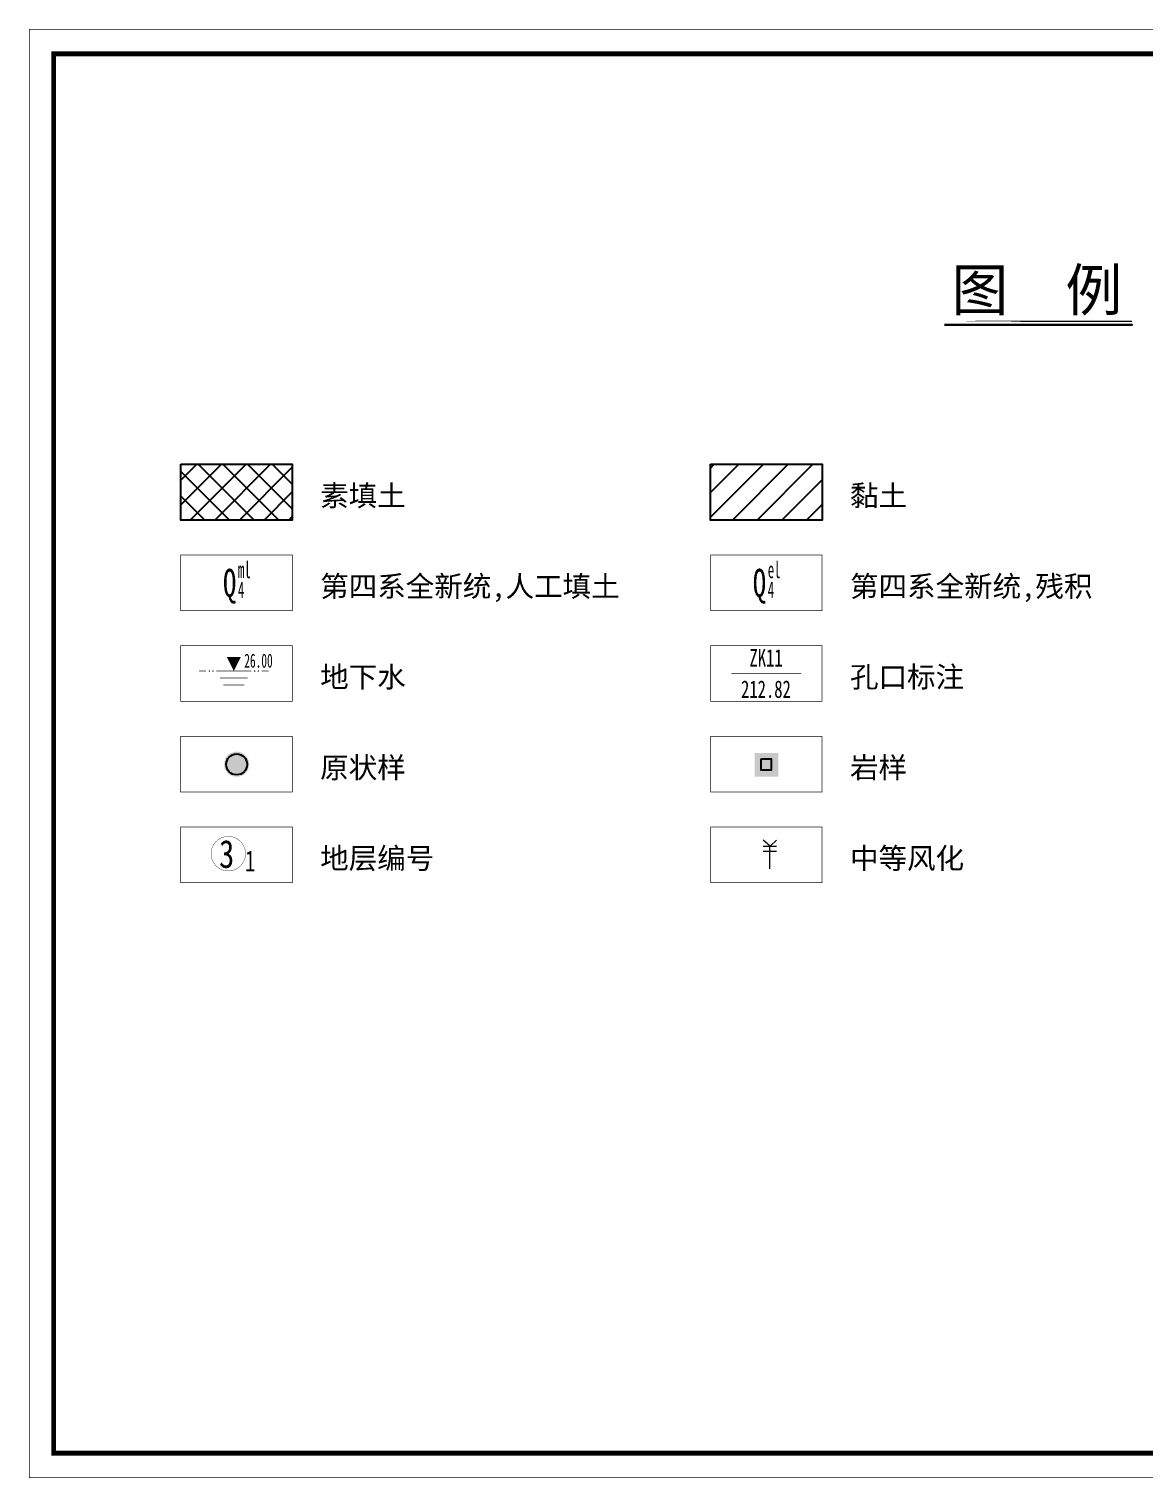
# Model space of a CAD drawing. Header units: millimetres. Extents: x -255 to 9196, y 129 to 426.
# Drawn here: x -254.6 to -25.9, y 129.3 to 426.4 of the extents above; entities that cross this region are included whole.
import ezdxf

# ---------------------------------------------------------------- set-up
doc = ezdxf.new("R2010")
doc.units = ezdxf.units.MM
doc.layers.add('不打印', color=7, linetype='Continuous', plot=False)
doc.layers.add('地质-图例', color=7, linetype='Continuous')
doc.layers.add('地质-图框', color=7, linetype='Continuous')
doc.styles.add('LZ_FONTS_FS', font='simfang.ttf', dxfattribs={"width": 0.7})
doc.styles.add('LZ_PMT_BZ', font='', dxfattribs={"width": 0.7, "height": 3})
doc.styles.add('图例文字', font='simfang.ttf', dxfattribs={"width": 0.7, "height": 3})
doc.styles.get('LZ_PMT_BZ').set_extended_font_data('FangSong_GB2312')

# ---------------------------------------------------------------- blocks, each defined once
blk = doc.blocks.new('tlgkdxs')
blk.add_lwpolyline([(7.61, 4.34, 0, 2, 0), (7.61, 6.34, 2, 2, 0)], format="xyseb")
at = {"const_width": 0.1}
for points in [[(2.61, 4.34), (3.61, 4.34)], [(5.11, 4.34), (10.11, 4.34)], [(12.61, 4.34), (11.61, 4.34)], [(5.61, 3.34), (9.61, 3.34)], [(6.11, 2.34), (9.11, 2.34)]]:
    blk.add_lwpolyline(points, dxfattribs=at)
for points in [[(4.06, 4.34, 1), (4.16, 4.34, 1)], [(4.56, 4.34, 1), (4.66, 4.34, 1)], [(10.56, 4.34, 1), (10.66, 4.34, 1)], [(11.06, 4.34, 1), (11.16, 4.34, 1)]]:
    blk.add_lwpolyline(points, format="xyb", close=True, dxfattribs=at)
at = {"style": 'LZ_FONTS_FS', "width": 0.6}
blk.add_text('26.00', height=2, dxfattribs=at).set_placement((9.11, 4.84))
blk = doc.blocks.new('土原状样')
blk.add_hatch(color=1).paths.add_polyline_path([(1.82, -0.01, 1), (-1.78, -0.01, 1)])
at = {"color": 6}
blk.add_circle((0.02, -0.04), 1.5, dxfattribs=at)
blk = doc.blocks.new('岩石样')
blk.add_hatch(color=1).paths.add_polyline_path([(-1.67, -1.8), (1.7, -1.8), (1.7, 1.58), (-1.67, 1.58)])
at = {"color": 6}
blk.add_lwpolyline([(-0.77, 0.69), (-0.77, -0.81), (0.73, -0.81), (0.73, 0.69)], close=True, dxfattribs=at)
blk = doc.blocks.new('tlgkdcbh')
at = {"const_width": 0.05}
blk.add_lwpolyline([(4.34, 4.16, 1), (9.29, 4.16, 1)], format="xyb", close=True, dxfattribs=at)
at = {"style": 'LZ_PMT_BZ'}
for s, height, width, p in [('3', 4, 0.8, (5.5, 2.12)), ('1', 3, 0.7, (9.24, 1.62))]:
    blk.add_text(s, height=height, dxfattribs=dict(at, width=width)).set_placement(p)
blk = doc.blocks.new('FHzhong')
at = {"color": 1, "lineweight": 0}
for p, q in [((1.06, 1.62), (0.57, 2.04)), ((0.57, 1.62), (1.53, 1.62)), ((0.57, 1.25), (1.53, 1.25)), ((1.05, 0), (1.05, 1.62)), ((1.06, 1.62), (1.53, 2.04))]:
    blk.add_line(p, q, dxfattribs=at)
blk = doc.blocks.new('WipeoutBlock')
blk.add_wipeout([(0, 0), (0, 1), (1, 1), (1, 0)])

msp = doc.modelspace()

# ---------------------------------------------------------------- hatches: boundary and pattern name
at = {"layer": '地质-图例', "linetype": 'Continuous'}
h = msp.add_hatch(dxfattribs=at)
h.set_pattern_fill('GKSTT', scale=0.715, style=0, pattern_type=2)
h.set_pattern_definition([(45, (-2247.3953, 650.773), (-2.527907, 2.527907), []), (135, (-2247.3953, 650.773), (-2.527907, -2.527907), [])])
h.paths.add_polyline_path([(-223.45, 337.15), (-200.57, 337.15), (-200.57, 325.71), (-223.45, 325.71)])
h = msp.add_hatch(dxfattribs=at)
h.set_pattern_fill('GKNXT', scale=0.715, style=0, pattern_type=2)
h.set_pattern_definition([(45, (-2247.3953, 650.773), (-2.527907, 2.527907), [])])
h.paths.add_polyline_path([(-114.77, 337.15), (-91.89, 337.15), (-91.89, 325.71), (-114.77, 325.71)])

# ---------------------------------------------------------------- linework, layer by layer
at = {"layer": '地质-图例', "color": 3, "linetype": 'Continuous', "const_width": 0.286, "flags": 128}
msp.add_lwpolyline([(-66.8, 366.47), (-28.32, 366.47)], close=True, dxfattribs=at)
at = {"layer": '地质-图例', "color": 3, "linetype": 'Continuous', "flags": 128}
msp.add_lwpolyline([(-66.8, 365.75), (-28.32, 365.75)], close=True, dxfattribs=at)
at = {"layer": '地质-图例', "color": 7, "linetype": 'Continuous', "const_width": 0.143, "flags": 128}
for points in [[(-223.45, 337.15), (-200.57, 337.15), (-200.57, 325.71), (-223.45, 325.71)], [(-114.77, 337.15), (-91.89, 337.15), (-91.89, 325.71), (-114.77, 325.71)], [(-223.45, 318.56), (-200.57, 318.56), (-200.57, 307.12), (-223.45, 307.12)], [(-114.77, 318.56), (-91.89, 318.56), (-91.89, 307.12), (-114.77, 307.12)], [(-223.45, 299.97), (-200.57, 299.97), (-200.57, 288.53), (-223.45, 288.53)], [(-114.77, 299.97), (-91.89, 299.97), (-91.89, 288.53), (-114.77, 288.53)], [(-223.45, 281.38), (-200.57, 281.38), (-200.57, 269.94), (-223.45, 269.94)], [(-114.77, 281.38), (-91.89, 281.38), (-91.89, 269.94), (-114.77, 269.94)], [(-223.45, 262.79), (-200.57, 262.79), (-200.57, 251.35), (-223.45, 251.35)], [(-114.77, 262.79), (-91.89, 262.79), (-91.89, 251.35), (-114.77, 251.35)]]:
    msp.add_lwpolyline(points, close=True, dxfattribs=at)
at = {"layer": '地质-图例', "color": 7, "linetype": 'Continuous'}
for points in [[(-223.45, 337.15), (-200.57, 337.15), (-200.57, 325.71), (-223.45, 325.71)], [(-114.77, 337.15), (-91.89, 337.15), (-91.89, 325.71), (-114.77, 325.71)]]:
    msp.add_lwpolyline(points, close=True, dxfattribs=at)
at = {"layer": '地质-图例', "color": 7, "linetype": 'Continuous', "const_width": 0.143, "flags": 128}
msp.add_lwpolyline([(-110.48, 294.25), (-96.18, 294.25)], dxfattribs=at)

# ---------------------------------------------------------------- block references
at = {"layer": '地质-图例', "color": 7, "linetype": 'Continuous', "zscale": 1.43}
for name, p, xscale, yscale in [('tlgkdxs', (-223.45, 288.53), 1.43, 1.43), ('土原状样', (-212.01, 275.66), 1.43, 1.43), ('岩石样', (-103.33, 275.66), 1.43, 1.43), ('tlgkdcbh', (-223.45, 251.35), 1.43, 1.43), ('FHzhong', (-105.61, 254.21), 2.86, 2.86)]:
    msp.add_blockref(name, p, dxfattribs=dict(at, xscale=xscale, yscale=yscale))

# ---------------------------------------------------------------- texts
at = {"layer": '地质-图例', "color": 7, "linetype": 'Continuous', "style": '图例文字'}
for s, p in [('素填土', (-194.85, 328.57)), ('黏土', (-86.17, 328.57)), ('第四系全新统,人工填土', (-194.85, 309.98)), ('第四系全新统,残积', (-86.17, 309.98)), ('地下水', (-194.85, 291.39)), ('孔口标注', (-86.17, 291.39)), ('原状样', (-194.85, 272.8)), ('岩样', (-86.17, 272.8)), ('地层编号', (-194.85, 254.21)), ('中等风化', (-86.17, 254.21))]:
    msp.add_text(s, height=4.29, dxfattribs=at).set_placement(p)
for s, height, width, p in [('Q', 5.72, 0.7, (-214.78, 309.98)), ('ml', 3.432, 0.56, (-211.72, 313.8)), ('Q', 5.72, 0.7, (-106.1, 309.98)), ('el', 3.432, 0.56, (-103.04, 313.8)), ('4', 3.43, 0.56, (-211.72, 309.7)), ('4', 3.43, 0.56, (-103.04, 309.7))]:
    msp.add_text(s, height=height, dxfattribs=dict(at, width=width)).set_placement(p)
at = {"layer": '地质-图例', "color": 0, "linetype": 'Continuous', "style": '图例文字', "width": 0.7}
for s, p in [('ZK11', (-106.79, 295.68)), ('212.82', (-108.52, 289.25))]:
    msp.add_text(s, height=3.575, dxfattribs=at).set_placement(p)

# ---------------------------------------------------------------- next in the draw order: block references
at = {"layer": '地质-图例', "linetype": 'Continuous', "xscale": 36.19059459459456, "yscale": 11.7491891891892, "zscale": 1.43}
msp.add_blockref('WipeoutBlock', (-65.37, 367.22), dxfattribs=at)

# ---------------------------------------------------------------- next in the draw order: linework, layer by layer
at = {"layer": '不打印', "linetype": 'Continuous', "const_width": 0.15}
msp.add_lwpolyline([(-254.51, 129.34), (165.49, 129.34), (165.49, 426.34), (-254.51, 426.34), (-254.51, 129.34)], dxfattribs=at)
at = {"layer": '地质-图框', "linetype": 'Continuous', "const_width": 1}
msp.add_lwpolyline([(-249.51, 134.34), (160.49, 134.34), (160.49, 421.34), (-249.51, 421.34), (-249.51, 134.34), (160.49, 134.34)], dxfattribs=at)

# ---------------------------------------------------------------- next in the draw order: texts
at = {"layer": '地质-图例', "color": 3, "linetype": 'Continuous', "style": '图例文字'}
msp.add_text('图  例', height=8.58, dxfattribs=at).set_placement((-65.37, 368.61))

doc.saveas('drawing.dxf')
